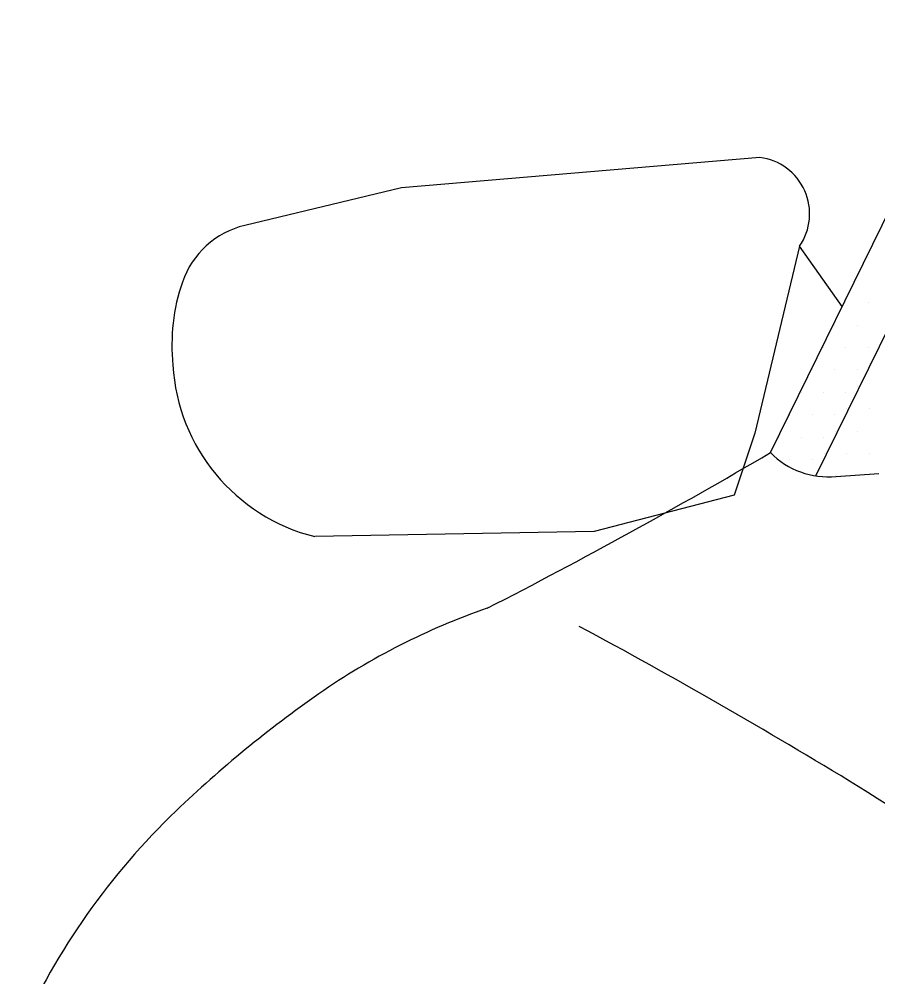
# Model space of a CAD drawing. Header units: millimetres. Extents: x -249630 to 95394, y -188036 to 109963.
# Drawn here: x -90909.9 to -90610.2, y -16425.1 to -16091.1 of the extents above; entities that cross this region are included whole.
import ezdxf

# ---------------------------------------------------------------- set-up
doc = ezdxf.new("R2010")
doc.units = ezdxf.units.MM
doc.layers.add('Layer11', color=30, linetype='Continuous')
doc.layers.add('VEREDA', color=1, linetype='Continuous')

# ---------------------------------------------------------------- blocks, each defined once
blk = doc.blocks.new('A$C3F545D02')
at = {"layer": 'Layer11'}
for p, q in [((0.006371880216249792, 0.8959358545763507), (0.0656465253158558, 1.016767589054439)), ((0.003433283043932533, 0.9782014676504787), (-0.09656941506347039, 0.9697864500973878)), ((0.01904908498039504, 0.8894453322281777), (0.05989588903514687, 0.9727117975700708)), ((-0.09656941506347039, 0.9697864500973878), (-0.1402547412977242, 0.9592672824159649)), ((0.01448615688889276, 0.9534819578483109), (0.00201532687543704, 0.9013668505392616)), ((0.02635123896033065, 0.9366639022389052), (0.01448615688877908, 0.9534819578482825)), ((0.03367857312090905, 0.9502308310438821), (0.03367857312090905, 0.9502308310438821)), ((0.03055357312089768, 0.9439808310438593), (0.03055357312089768, 0.9439808310438593)), ((0.02742857312088631, 0.937730831043865), (0.02742857312088631, 0.937730831043865)), ((0.03367857312088063, 0.937730831043865), (0.03367857312088063, 0.937730831043865)), ((0.02430357312087494, 0.9314808310438707), (0.02430357312087494, 0.9314808310438707)), ((0.03055357312086926, 0.9314808310438707), (0.03055357312086926, 0.9314808310438707)), ((0.02117857312086358, 0.9252308310438764), (0.02117857312086358, 0.9252308310438764)), ((0.02742857312085789, 0.9252308310438764), (0.02742857312085789, 0.9252308310438764)), ((0.03367857312085221, 0.9252308310438764), (0.03367857312085221, 0.9252308310438764)), ((0.03390526142078443, 0.9206851100461506), (0.03390526142078443, 0.9206851100461506)), ((0.01805357312090905, 0.9189808310438821), (0.01805357312090905, 0.9189808310438821)), ((0.02430357312090337, 0.9189808310438821), (0.02430357312090337, 0.9189808310438821)), ((0.03055357312089768, 0.9189808310438821), (0.03055357312089768, 0.9189808310438821)), ((0.03078026142071622, 0.9144351100461563), (0.03078026142071622, 0.9144351100461563)), ((0.01492857312089768, 0.9127308310438593), (0.01492857312089768, 0.9127308310438593)), ((0.021178573120892, 0.9127308310438593), (0.021178573120892, 0.9127308310438593)), ((0.02742857312088631, 0.9127308310438593), (0.02742857312088631, 0.9127308310438593)), ((0.01180357312088631, 0.906480831043865), (0.01180357312088631, 0.906480831043865)), ((0.01805357312088063, 0.906480831043865), (0.01805357312088063, 0.906480831043865)), ((0.02430357312087494, 0.906480831043865), (0.02430357312087494, 0.906480831043865)), ((0.02765526142067642, 0.9081851100461336), (0.02765526142067642, 0.9081851100461336)), ((0.03390526142067074, 0.9081851100461336), (0.03390526142067074, 0.9081851100461336)), ((0.00201532687543704, 0.9013668505392616), (-0.003760428724319809, 0.884052219309325)), ((0.02453026142075032, 0.9019351100461677), (0.02453026142075032, 0.9019351100461677)), ((0.03078026142074464, 0.9019351100461677), (0.03078026142074464, 0.9019351100461677)), ((0.008678573120874944, 0.9002308310438707), (0.008678573120874944, 0.9002308310438707)), ((0.01492857312086926, 0.9002308310438707), (0.01492857312086926, 0.9002308310438707)), ((0.02117857312086358, 0.9002308310438707), (0.02117857312086358, 0.9002308310438707)), ((0.02140526142068211, 0.8956851100461449), (0.02140526142068211, 0.8956851100461449)), ((0.02765526142067642, 0.8956851100461449), (0.02765526142067642, 0.8956851100461449)), ((0.03390526142067074, 0.8956851100461449), (0.03390526142067074, 0.8956851100461449)), ((0.01180357312088631, 0.8939808310438764), (0.01180357312088631, 0.8939808310438764)), ((0.01805357312088063, 0.8939808310438764), (0.01805357312088063, 0.8939808310438764)), ((0.0246609543902423, 0.8892972662609964), (0.03660140649168397, 0.8900927038682767)), ((0.01828026142072758, 0.8894351100461506), (0.01828026142072758, 0.8894351100461506)), ((0.0245302614207219, 0.8894351100461506), (0.0245302614207219, 0.8894351100461506)), ((-0.003760428724319809, 0.884052219309325), (-0.04274690658098734, 0.8739520294483327)), ((-0.04274690658098734, 0.8739520294483327), (-0.1207198230447943, 0.8725091318227101))]:
    blk.add_line(p, q, dxfattribs=at)
for centre, radius, start, end in [((0.001472258012370276, 0.9624938319435614), 0.01582957481028956, 325.2981452187892, 82.88370917284774), ((-0.1345376794167805, 0.9355247467954086), 0.02442115464600155, 103.5387447100189, 160.966182190472), ((-0.1069460269154945, 0.9260059589277034), 0.05360859390029069, 160.9661821908686, 186.0590072481103), ((-0.1079746612171277, 0.9232980719397119), 0.05236368577765198, 183.2302710128108, 255.9128812968832), ((-0.7968844368754446, 2.264629793047476), 1.586992063041058, 297.1539131196083, 300.407733624247), ((0.02244421275011632, 0.9117023899311221), 0.0225145177645989, 224.4497182157619, 275.65040071277), ((-0.01052343107613751, 0.6722134410725005), 0.190724758553171, 108.9974305955461, 124.8736387058856), ((-0.796506680328747, -0.5492346428640928), 1.585158675713925, 58.5381452251147, 61.78004671127135), ((0.06969490701402492, 0.5571103288889674), 0.3310233978918432, 124.8736387058025, 133.7889693104471), ((-0.1647643769752563, 0.483217367292923), 0.3747639090680848, 43.15565969088515, 58.53814522513733), ((-0.02170760865172383, 0.6524607304478423), 0.1989396405729881, 133.7889693103746, 155.7938273927998)]:
    blk.add_arc(centre, radius, start, end, dxfattribs=at)

msp = doc.modelspace()

# ---------------------------------------------------------------- block references
at = {"layer": 'VEREDA', "xscale": 1250, "yscale": 1250, "zscale": 1250}
msp.add_blockref('A$C3F545D02', (-90655.92404543934, -17362.02404768675), dxfattribs=at)

doc.saveas('drawing.dxf')
